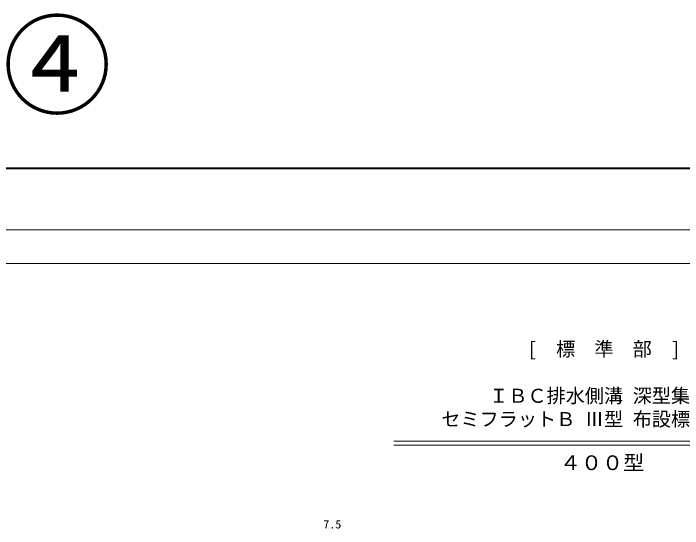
# Model space of a CAD drawing. Units: millimetres at full size; details may follow other scales. Extents: x 171976 to 209231, y 872007 to 885239.
# Drawn here: x 185738 to 188125, y 876461 to 878299 of the extents above; entities that cross this region are included whole.
import ezdxf
from ezdxf.enums import TextEntityAlignment as Align

# ---------------------------------------------------------------- set-up
doc = ezdxf.new("R2010")
doc.units = ezdxf.units.MM
doc.header["$LTSCALE"] = 40
for name, color, linetype, lineweight in [('0_2', 7, 'Continuous', 20), ('図枠', 7, 'Continuous', 5), ('寸法線', 7, 'Continuous', 13), ('補助線', 8, 'Continuous', 5)]:
    doc.layers.add(name, color=color, linetype=linetype, lineweight=lineweight)
doc.layers.add('文字', color=7, linetype='Continuous')
doc.styles.add('ＭＳ ゴシック', font='')
doc.styles.add('ＭＳ 明朝', font='')
doc.styles.get('ＭＳ ゴシック').set_extended_font_data('MS Gothic')
doc.styles.get('ＭＳ 明朝').set_extended_font_data('MS Mincho')

msp = doc.modelspace()

# ---------------------------------------------------------------- linework, layer by layer
at = {"layer": '0_2'}
for p, q in [((187094.36, 876773.55), (188594.36, 876773.55)), ((187094.36, 876758.55), (188594.36, 876758.55))]:
    msp.add_line(p, q, dxfattribs=at)
at = {"layer": '図枠', "lineweight": 40}
msp.add_line((181994.36, 877747.22), (189794.36, 877747.22), dxfattribs=at)
at = {"layer": '図枠', "lineweight": 13}
for p, q in [((182294.36, 877527.22), (189494.36, 877527.22)), ((182294.36, 877407.22), (189494.36, 877407.22))]:
    msp.add_line(p, q, dxfattribs=at)

# ---------------------------------------------------------------- texts
at = {"layer": '寸法線', "style": 'ＭＳ 明朝', "width": 1.05}
msp.add_text('7.5', height=30.02, dxfattribs=at).set_placement((186875.61, 876476.68), align=Align.MIDDLE_CENTER)
at = {"layer": '文字', "style": 'ＭＳ 明朝'}
for s, p in [('[\u3000標\u3000準\u3000部\u3000]', (187571.36, 877126.68)), (' ＩＢＣ排水側溝 深型集水桝', (187400.73, 876960.01)), ('セミフラットＢ Ⅲ型 布設標準構造図', (187264.23, 876876.68))]:
    msp.add_text(s, height=50.04, dxfattribs=at).set_placement(p, align=Align.TOP_LEFT)
at = {"layer": '文字', "style": 'ＭＳ 明朝', "width": 1.05}
msp.add_text('４００型', height=52.54, dxfattribs=at).set_placement((187837.37, 876696.14), align=Align.MIDDLE_CENTER)
at = {"layer": '補助線', "color": 1, "style": 'ＭＳ ゴシック'}
msp.add_text('④', height=284.8, dxfattribs=at).set_placement((185894.36, 877884.66), align=Align.BOTTOM_CENTER)

doc.saveas('drawing.dxf')
